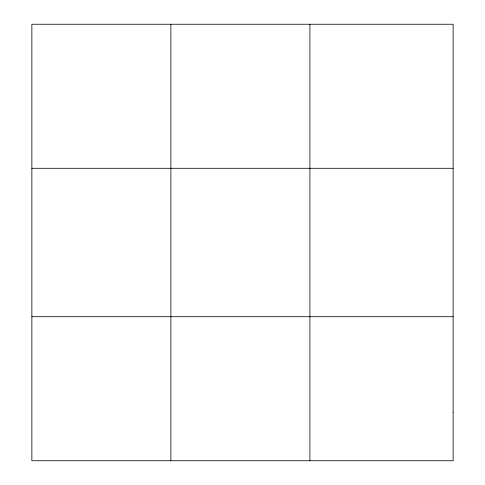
<?xml version="1.0" encoding="UTF-8"?>
<svg xmlns="http://www.w3.org/2000/svg" width="485" height="485" viewBox="0 0 485 485"><rect width="100%" height="100%" fill="white"/><g stroke="black" fill="none" stroke-linecap="round" stroke-linejoin="round"><path stroke-width="0.73" d="M170.884 24.25L170.884 460.75M309.903 24.25L309.903 460.75M31.864 168.295L453.135 168.295M31.864 316.705L453.135 316.705M453.135 412.735L453.135 460.75L31.864 460.75L31.864 24.25L453.135 24.25L453.135 412.735"/></g></svg>
